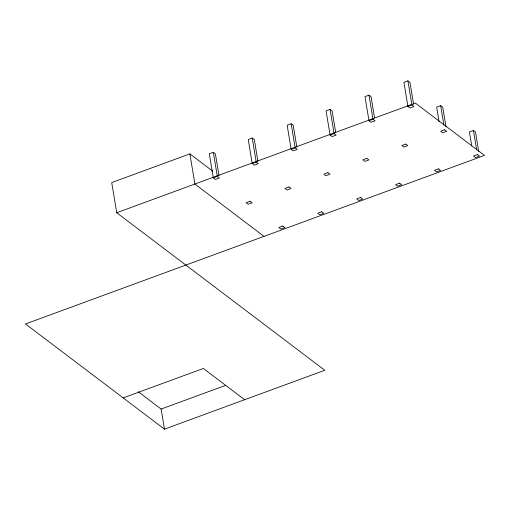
<?xml version="1.0" encoding="UTF-8"?>
<svg xmlns="http://www.w3.org/2000/svg" width="510" height="510" viewBox="0 0 510 510"><rect width="100%" height="100%" fill="white"/><g stroke="black" fill="none" stroke-linecap="round" stroke-linejoin="round"><path stroke-width="0.76" d="M212.727 171.169L189.892 153.88L111.722 182.58L116.713 212.734L324.806 370.279L164.456 429.152L25.5 323.952L484.5 155.422L415.369 103.077L116.713 212.734M213.327 152.292L209.317 153.765L213.314 177.888L215.373 179.45L219.383 177.977L217.317 176.415L213.327 152.292L215.392 153.861L219 175.644M252.246 138.006L248.236 139.479L252.227 163.602L254.292 165.163L258.302 163.691L256.237 162.129L252.246 138.006L254.311 139.568L257.913 161.358M291.165 123.72L287.155 125.186L291.146 149.309L293.212 150.871L297.222 149.404L295.156 147.836L291.165 123.72L293.224 125.281L296.833 147.065M330.078 109.427L326.075 110.9L330.066 135.023L332.131 136.584L336.141 135.112L334.075 133.55L330.078 109.427L332.144 110.989L335.752 132.778M368.998 95.141L364.988 96.607L368.985 120.73L371.05 122.298L375.054 120.825L372.995 119.263L368.998 95.141L371.063 96.702L374.544 117.708M407.917 80.848L403.907 82.32L407.904 106.443L409.964 108.005L413.973 106.533L411.914 104.971L407.917 80.848L409.983 82.41L413.591 104.199M213.314 177.888L217.317 176.415M252.227 163.602L256.237 162.129M291.146 149.309L295.156 147.836M330.066 135.023L334.075 133.55M368.985 120.73L372.995 119.263M407.904 106.443L411.914 104.971M445.963 126.665L442.744 107.215L440.678 105.653L436.668 107.125L439.116 121.909M478.724 151.47L475.505 132.02L473.439 130.458L469.429 131.924L471.75 145.936M123.184 397.902L203.356 368.469L244.628 399.712M138.267 391.744L161.128 409.052L225.713 385.337M264.021 236.372L194.884 184.034L189.892 153.88M473.439 130.458L476.659 149.908M440.678 105.653L443.898 125.103M161.128 409.052L164.456 429.152M250.078 201.22L246.075 202.693L248.134 204.255L252.144 202.782L250.078 201.22M288.998 186.934L284.988 188.407L287.053 189.969L291.063 188.496L288.998 186.934M327.917 172.641L323.907 174.114L325.973 175.676L329.983 174.203L327.917 172.641M366.837 158.355L362.827 159.828L364.892 161.389L368.902 159.917L366.837 158.355M405.756 144.062L401.746 145.535L403.812 147.097L407.815 145.624L405.756 144.062M444.675 129.776L440.665 131.248L442.725 132.81L446.734 131.338L444.675 129.776M282.84 226.026L278.836 227.498L280.895 229.06L284.905 227.587L282.84 226.026M321.759 211.733L317.749 213.205L319.815 214.767L323.824 213.295L321.759 211.733M360.678 197.447L356.668 198.919L358.734 200.481L362.744 199.008L360.678 197.447M399.598 183.154L395.588 184.626L397.653 186.188L401.663 184.722L399.598 183.154M438.517 168.867L434.507 170.34L436.573 171.902L440.576 170.429L438.517 168.867M477.436 154.575L473.427 156.047L475.486 157.609L479.496 156.143L477.436 154.575"/></g></svg>
